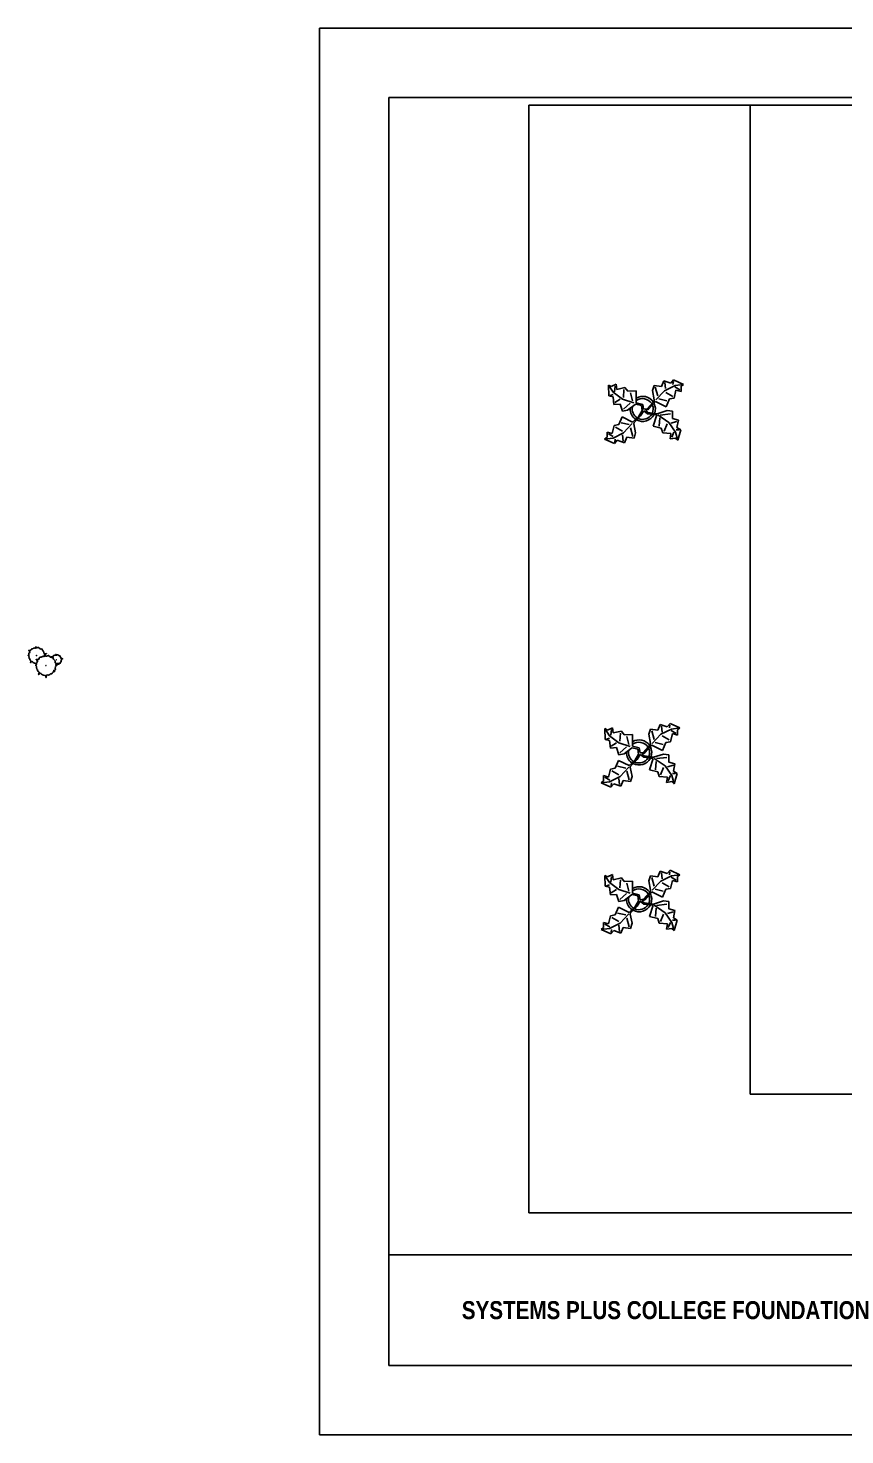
# Model space of a CAD drawing. Header units: millimetres. Extents: x 1647 to 2514, y 648 to 1156.
# Drawn here: x 1647 to 1942, y 648 to 1156 of the extents above; entities that cross this region are included whole.
import ezdxf

# ---------------------------------------------------------------- set-up
doc = ezdxf.new("R2010")
doc.units = ezdxf.units.MM
doc.styles.get("Standard").update_dxf_attribs({"font": 'swisscbo.ttf', "height": 6.5})

# ---------------------------------------------------------------- blocks, each defined once
blk = doc.blocks.new('Plant - Rubber or Philodendron')
at = {"linetype": 'Continuous'}
for p, q in [((8.8871, 10.7908), (9.9809, 13.4933)), ((9.9809, 13.4933), (13.3837, 12.301)), ((13.3837, 12.301), (14.68, 13.9039)), ((14.68, 13.9039), (19.3848, 11.8146)), ((-16.2005, 11.4774), (-13.9899, 8.1064)), ((-16.2005, 11.4774), (-14.8639, 10.7964)), ((-16.0159, 6.3329), (-16.2005, 11.4774)), ((-15.3434, 6.5514), (-13.9984, 6.9884)), ((-14.8639, 10.7964), (-12.6195, 11.8975)), ((-13.9899, 8.1064), (-9.5434, 4.7185)), ((-13.3174, 8.325), (-13.0735, 11.0065)), ((-12.6195, 11.8975), (-12.1909, 9.4345)), ((-12.1909, 9.4345), (-8.3829, 10.3)), ((-8.8369, 9.409), (-9.0894, 5.6095)), ((-8.3829, 10.3), (-7.0549, 8.501)), ((-7.0549, 8.501), (-3.0284, 8.6941)), ((-4.8529, 4.012), (-5.7184, 7.82)), ((-3.0284, 8.6941), (-3.0709, 3.1041)), ((4.6914, 8.8812), (5.3859, 11.2828)), ((4.6914, 8.8812), (5.5014, 4.4831)), ((5.3859, 11.2828), (8.8871, 10.7908)), ((5.9878, 10.4842), (7.1971, 6.3869)), ((10.3916, 8.7942), (6.2847, 4.4028)), ((15.3859, 11.3055), (10.3916, 8.7942)), ((10.5828, 12.6946), (10.8893, 9.7953)), ((14.2977, 6.1031), (10.9934, 7.9956)), ((14.5816, 13.2037), (14.3848, 11.8033)), ((15.7909, 9.1065), (14.8995, 5.3044)), ((15.2875, 10.6053), (17.5907, 9.2105)), ((19.3848, 11.8146), (15.3859, 11.3055)), ((18.1925, 8.4119), (15.7909, 9.1065)), ((19.3848, 11.8146), (18.1868, 10.9119)), ((18.1868, 10.9119), (18.1925, 8.4119)), ((-14.0069, 5.8704), (-16.0159, 6.3329)), ((-13.5868, 2.2894), (-14.0069, 5.8704)), ((-10.6784, 2.491), (-13.5868, 2.2894)), ((-13.1329, 3.1804), (-10.6614, 4.727)), ((-9.5858, -0.8715), (-10.6784, 2.491)), ((-9.5434, 4.7185), (-4.1917, 2.9888)), ((-9.1318, 0.0195), (-5.9793, 2.9025)), ((-7.1228, -0.443), (-3.5248, 2.2131)), ((-3.5248, 2.2131), (-3.3011, 2.4355)), ((-3.3011, 2.4355), (-0.5306, 1.7947)), ((-3.0709, 3.1041), (0.0797, 2.3163)), ((-0.5306, 1.7947), (-0.2255, -0.5527)), ((-0.5306, 1.7947), (-0.5306, 1.7947)), ((0.0797, 2.3163), (0.4866, -0.031)), ((0.4866, -0.031), (2.1141, 0.2298)), ((2.1141, 0.2298), (5.4346, 3.9146)), ((6.1032, 3.6844), (2.8262, -0.031)), ((5.4346, 3.9146), (5.5014, 4.4831)), ((11.1089, 1.1958), (6.1032, 3.6844)), ((7.7005, 4.8881), (11.5025, 3.9967)), ((12.7005, 4.8994), (11.1089, 1.1958)), ((14.8995, 5.3044), (12.7005, 4.8994)), ((-11.3237, -7.2629), (-9.7321, -3.5593)), ((-6.3237, -7.2516), (-10.1257, -6.3602)), ((-9.7321, -3.5593), (-4.7264, -6.0479)), ((-7.1228, -0.443), (-9.5858, -0.8715)), ((-2.019, -3.6148), (-4.7264, -6.0479)), ((-4.1246, -6.8466), (-4.0579, -6.2781)), ((-4.0579, -6.2781), (-0.9375, -3.1608)), ((-2.019, -3.6148), (-0.2255, -0.5527)), ((-0.9375, -3.1608), (0.5883, -0.8135)), ((0.5883, -0.8135), (2.2447, -2.0916)), ((2.8262, -0.031), (1.3003, -0.5527)), ((1.3003, -0.5527), (2.4193, -1.4655)), ((2.2447, -2.0916), (6.7108, -2.6626)), ((2.4193, -1.4655), (6.895, -2.1175)), ((4.943, -7.9659), (6.7108, -2.6626)), ((11.6605, -0.5413), (6.895, -2.1175)), ((12.3677, -6.1981), (7.219, -2.6772)), ((8.125, -4.0768), (7.7715, -7.9659)), ((8.3544, -2.7453), (13.1973, -2.1704)), ((11.6605, -0.5413), (14.1354, -0.8948)), ((15.5496, -10.7943), (12.3677, -6.1981)), ((16.2567, -5.8446), (13.4283, -6.5517)), ((14.1354, -0.8948), (14.1354, -4.4304)), ((14.1354, -4.4304), (16.9638, -5.1375)), ((16.9638, -5.1375), (16.2567, -8.673)), ((-18.008, -14.1781), (-16.8101, -13.2754)), ((-16.8157, -10.7754), (-14.4141, -11.4699)), ((-16.8101, -13.2754), (-16.8157, -10.7754)), ((-13.9107, -12.9688), (-16.2139, -11.574)), ((-14.4141, -11.4699), (-13.5228, -7.6679)), ((-14.0091, -13.669), (-9.0148, -11.1577)), ((-13.5228, -7.6679), (-11.3237, -7.2629)), ((-12.921, -8.4665), (-9.6166, -10.359)), ((-9.206, -15.0581), (-9.5126, -12.1588)), ((-9.0148, -11.1577), (-4.9047, -6.8122)), ((-7.5103, -13.1543), (-8.6042, -15.8568)), ((-4.0092, -13.6463), (-7.5103, -13.1543)), ((-4.611, -12.8477), (-5.8203, -8.7504)), ((-3.3146, -11.2447), (-4.1246, -6.8466)), ((-3.3146, -11.2447), (-4.0092, -13.6463)), ((8.8321, -9.0266), (4.943, -7.9659)), ((9.5392, -11.1479), (8.8321, -9.0266)), ((13.4283, -11.5015), (9.5392, -11.1479)), ((10.2463, -10.4408), (11.6605, -6.9053)), ((13.0748, -13.9763), (13.4283, -11.5015)), ((14.8425, -10.7943), (13.7819, -13.2692)), ((16.6103, -14.6834), (15.5496, -10.7943)), ((17.3174, -9.7337), (15.9032, -9.7337)), ((16.2567, -8.673), (18.0245, -9.7337)), ((18.0245, -9.7337), (16.6103, -14.6834)), ((-18.008, -14.1781), (-14.0091, -13.669)), ((-13.3032, -16.2674), (-18.008, -14.1781)), ((-12.0069, -14.6645), (-13.3032, -16.2674)), ((-13.2048, -15.5672), (-13.008, -14.1668)), ((-8.6042, -15.8568), (-12.0069, -14.6645)), ((15.5496, -13.6228), (13.0748, -13.9763)), ((16.6103, -14.6834), (15.5496, -13.6228))]:
    blk.add_line(p, q, dxfattribs=at)
for centre, radius, start, end in [((0.0308, 0.1664), 6, 178.6147, 235.1169), ((0.0308, 0.1664), 5, 168.1647, 238.6725), ((0, 0), 6.1275, 34.37569, 120.1028), ((-0.0601, -0.2075), 5.2461, 33.82192, 124.9414), ((-0.2664, 0.1682), 5.2775, 338.4094, 20.03007), ((-0.098, 0.1364), 6.1288, 341.2017, 26.09184), ((-0.0234, 0.3825), 6.1492, 242.5812, 331.2714), ((-0.1102, 0.4886), 5.2883, 247.3711, 327.472)]:
    blk.add_arc(centre, radius, start, end, dxfattribs=at)
blk = doc.blocks.new('Clump of Trees or Bushes - plan')
for points in [[(-10.993, 56.487), (-9.228, 58.426), (-10.144, 63.512), (-8.923, 67.033), (-3.43, 69.772), (2.673, 72.119), (-2.82, 71.728), (-10.449, 71.728), (-13.195, 74.075), (-13.806, 83.073), (-16.857, 86.594), (-22.045, 92.071), (-22.961, 94.81), (-22.656, 98.722), (-28.759, 100.678), (-31.811, 99.113), (-35.472, 101.461), (-45.543, 109.676), (-49.815, 108.503), (-55.308, 106.155), (-59.58, 106.938), (-60.801, 113.98), (-63.242, 104.982), (-67.209, 106.938), (-70.872, 104.59), (-74.839, 104.982), (-80.637, 101.461), (-86.435, 101.069), (-90.402, 97.548), (-90.402, 94.419), (-93.454, 90.898), (-98.947, 90.115), (-105.66, 90.115), (-101.083, 87.768), (-98.031, 82.682), (-100.778, 77.596), (-103.829, 74.466), (-103.219, 69.772), (-104.134, 65.077), (-108.102, 62.73), (-104.439, 60.774), (-102.609, 55.297), (-103.829, 50.211), (-102.303, 44.342), (-98.947, 41.995), (-98.031, 38.865), (-98.031, 34.953), (-93.148, 32.606), (-90.707, 29.476), (-91.317, 22.434), (-93.454, 17.348), (-89.487, 21.26), (-85.519, 23.999), (-82.468, 23.216), (-78.806, 19.304), (-74.228, 15.783), (-69.956, 15.392), (-59.886, 12.653), (-58.254, 7.074)], [(59.448, 5.262), (60.936, 4.858), (62.652, -1.011), (63.415, 4.858), (64.178, 5.836), (66.848, 6.814), (69.709, 6.569), (73.905, 7.792), (76.385, 9.748), (79.627, 10.237), (81.153, 12.438), (84.014, 15.127), (84.205, 17.084), (85.158, 17.573), (88.591, 16.839), (85.73, 20.262), (88.591, 20.751), (89.545, 21.974), (90.689, 24.174), (91.452, 24.663), (90.499, 25.886), (91.261, 31.999), (92.596, 33.466), (92.024, 36.645), (92.787, 38.845), (96.22, 40.557), (100.035, 42.024), (96.602, 41.779), (91.834, 41.779), (90.117, 43.246), (89.736, 48.871), (87.828, 51.071), (84.586, 54.494), (84.014, 56.206), (84.205, 58.651), (80.39, 59.873), (78.483, 58.895), (76.194, 60.362), (69.9, 65.497), (67.23, 64.764), (63.797, 63.297), (61.126, 63.786), (60.364, 68.187), (58.838, 62.563), (56.358, 63.786), (54.07, 62.319), (51.59, 62.563), (47.966, 60.362), (44.343, 60.118), (41.863, 57.917), (41.863, 55.961), (39.956, 53.761), (36.523, 53.272), (32.327, 53.272), (35.187, 51.805), (36.641, 49.381)]]:
    blk.add_lwpolyline(points)
for points in [[(-4.577, 66.508), (-7.629, 55.261), (-12.588, 57.706), (-17.166, 54.772), (-22.125, 55.261), (-29.372, 50.86), (-36.62, 50.371), (-41.579, 45.969), (-41.579, 42.057), (-45.393, 37.656), (-52.259, 36.678), (-60.651, 36.678), (-54.93, 33.743), (-51.115, 27.386), (-54.548, 21.029), (-58.363, 17.116), (-57.6, 11.248), (-58.744, 5.38), (-63.703, 2.446), (-59.126, 0), (-56.837, -6.846), (-58.363, -13.203), (-56.455, -20.539), (-52.259, -23.473), (-51.115, -27.385), (-51.115, -32.275), (-45.012, -35.21), (-41.96, -39.122), (-42.723, -47.924), (-45.393, -54.282), (-40.434, -49.391), (-35.475, -45.968), (-31.661, -46.946), (-27.083, -51.837), (-21.362, -56.238), (-16.021, -56.727), (-3.433, -60.15), (0, -71.887), (1.526, -60.15), (3.052, -58.194), (8.392, -56.238), (14.114, -56.727), (22.506, -54.282), (27.465, -50.369), (33.949, -49.391), (37.001, -44.99), (42.723, -39.611), (43.104, -35.699), (45.012, -34.721), (51.878, -36.188), (46.156, -29.341), (51.878, -28.363), (53.785, -25.918), (56.074, -21.517), (57.6, -20.539), (55.692, -18.094), (57.218, -5.868), (59.888, -2.934), (58.744, 3.424), (60.27, 7.825), (67.136, 11.248), (74.765, 14.182), (67.899, 13.693), (58.363, 13.693), (54.93, 16.627), (54.167, 27.875), (50.352, 32.276), (43.867, 39.123), (42.723, 42.546), (43.104, 47.436), (35.475, 49.882), (31.661, 47.925), (27.083, 50.86), (14.495, 61.129), (9.155, 59.662), (2.289, 56.728), (-3.052, 57.706)], [(-58.055, 61.947), (-58.97, 60.774), (-57.139, 60.774)], [(-1.144, 1.468), (-2.289, 0), (0, 0)], [(62.08, 35.667), (61.508, 34.933), (62.652, 34.933)]]:
    blk.add_lwpolyline(points, close=True)

msp = doc.modelspace()

# ---------------------------------------------------------------- linework, layer by layer
for p, q in [((1751.98, 672.55), (1751.98, 1155.55)), ((1751.98, 1155.55), (2513.98, 1155.55)), ((1776.98, 672.55), (1776.98, 1130.55)), ((2488.98, 1130.55), (1776.98, 1130.55)), ((1827.5, 1127.72), (1827.5, 727.72)), ((1827.5, 1127.72), (2467.5, 1127.72)), ((1827.5, 1127.72), (1907.5, 1127.72)), ((1827.5, 1127.72), (1867.5, 1127.72)), ((1827.5, 1127.72), (1947.5, 1127.72)), ((1827.5, 1127.72), (1907.5, 1127.72)), ((1907.5, 1127.72), (1907.5, 807.72)), ((1907.5, 1127.72), (1947.5, 1127.72)), ((1907.5, 807.72), (1907.5, 770.56)), ((1907.5, 770.56), (2387.5, 770.56)), ((1827.5, 727.72), (2467.5, 727.72)), ((2488.98, 712.55), (1776.98, 712.55)), ((1751.98, 647.55), (1751.98, 672.55)), ((1776.98, 672.55), (2488.98, 672.55)), ((1751.98, 647.55), (1776.98, 647.55)), ((1776.98, 647.55), (1976.98, 647.55))]:
    msp.add_line(p, q)

# ---------------------------------------------------------------- block references
at = {"xscale": 0.7619999999999999, "yscale": 0.7619999999999999, "zscale": 0.7619999999999999}
for p in [(1868.65, 1017.92), (1867.35, 893.84), (1867.35, 840.85)]:
    msp.add_blockref('Plant - Rubber or Philodendron', p, dxfattribs=at)
at = {"color": 242, "true_color": 0xcd2027, "xscale": 0.059944, "yscale": 0.059944, "zscale": 0.059944}
msp.add_blockref('Clump of Trees or Bushes - plan', (1653.25, 925.35), dxfattribs=at)

# ---------------------------------------------------------------- texts
at = {"insert": (1876.98, 692.55), "char_height": 6.5, "attachment_point": 5}
msp.add_mtext_dynamic_manual_height_columns('SYSTEMS PLUS COLLEGE FOUNDATION', width=200, gutter_width=32.5, heights=[0], dxfattribs=at)

doc.saveas('drawing.dxf')
